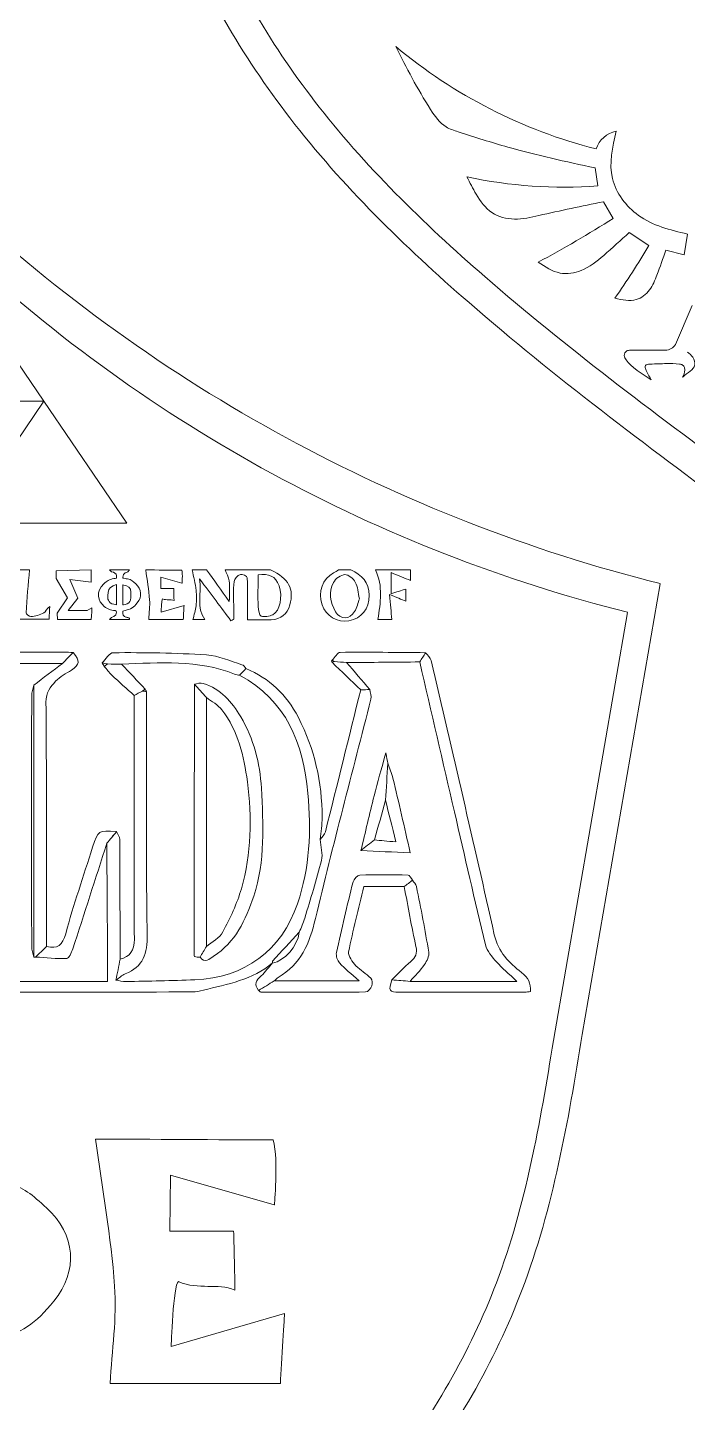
# Model space of a CAD drawing. Header units: inches. Extents: x 0 to 12, y 0 to 12.
# Drawn here: x 2.909 to 3.693, y 7.548 to 9.18 of the extents above; entities that cross this region are included whole.
import ezdxf

# ---------------------------------------------------------------- set-up
doc = ezdxf.new("R2010")
doc.units = ezdxf.units.IN
doc.header["$MEASUREMENT"] = 0

msp = doc.modelspace()

# ---------------------------------------------------------------- linework, layer by layer
at = {"color": 5, "lineweight": 0}
for p, q in [((3.5863, 8.9922), (3.5831, 9.0135)), ((3.6045, 8.9536), (3.5927, 8.9734)), ((3.6466, 8.9216), (3.6234, 8.9369)), ((3.6925, 8.935), (3.6887, 8.9103)), ((3.6887, 8.9103), (3.667, 8.916)), ((2.9289, 8.7365), (2.8304, 8.8813)), ((3.6784, 8.8038), (3.6983, 8.8502)), ((3.6246, 8.7971), (3.6663, 8.7971)), ((2.732, 8.7365), (2.9289, 8.7365)), ((2.9289, 8.7365), (2.8304, 8.5918)), ((3.0273, 8.5918), (2.9289, 8.7365)), ((2.8304, 8.5918), (3.0273, 8.5918)), ((3.5335, 7.9777), (3.6214, 8.486))]:
    msp.add_line(p, q, dxfattribs=at)
at = {"color": 250, "lineweight": 0}
msp.add_line((3.5677, 7.9849), (3.6602, 8.52), dxfattribs=at)
at = {"color": 5, "lineweight": 0}
for centre, radius, start, end in [((3.7336, 9.6212), 0.604, 230.1334, 255.6659), ((3.6145, 9.0256), 0.0322, 101.4674, 161.1937), ((3.5461, 9.5413), 0.5506, 257.9267, 274.1924), ((2.813, 10.2081), 1.4833, 298.2597, 302.2494), ((4.0626, 10.2391), 1.8077, 227.0707, 255.8739), ((2.9869, 9.3008), 0.7609, 324.5017, 330.1066), ((3.6661, 8.8118), 0.0146, 271.0459, 327.1361)]:
    msp.add_arc(centre, radius, start, end, dxfattribs=at)
at = {"color": 250, "lineweight": 0}
msp.add_arc((4.1246, 10.3654), 1.9029, 227.0707, 255.8739, dxfattribs=at)
for points in [[(3.7515, 8.6041), (3.6433, 8.6846), (3.4535, 8.8259), (3.2165, 9.0568), (3.0629, 9.3193), (3.029, 9.5139), (3.0123, 9.6169)], [(2.8286, 6.9721), (2.9367, 7.0526), (3.1266, 7.1938), (3.3636, 7.4248), (3.5172, 7.6873), (3.551, 7.8819), (3.5677, 7.9849)]]:
    msp.add_open_spline(points, degree=3, knots=[0, 0, 0, 0, 0.0808468, 0.1419248, 0.197496, 0.2597021, 0.2597021, 0.2597021, 0.2597021], dxfattribs=at)
at = {"color": 5, "lineweight": 0}
for points, knots in [([(3.7542, 8.6475), (3.6515, 8.724), (3.4711, 8.8582), (3.246, 9.0776), (3.1001, 9.327), (3.0679, 9.5118), (3.052, 9.6097)], [0, 0, 0, 0, 0.0808468, 0.1419248, 0.197496, 0.2597021, 0.2597021, 0.2597021, 0.2597021]), ([(3.5831, 9.0135), (3.5483, 9.021), (3.4933, 9.033), (3.4355, 9.0515), (3.4015, 9.0625), (3.3759, 9.0994), (3.3591, 9.1325), (3.3464, 9.1576)], [0, 0, 0, 0, 0.02753964, 0.04351363, 0.0474821, 0.05463243, 0.07669562, 0.07669562, 0.07669562, 0.07669562]), ([(3.6925, 8.935), (3.6719, 8.9399), (3.6337, 8.9491), (3.5949, 9.0007), (3.6036, 9.038), (3.6081, 9.0572)], [0, 0, 0, 0, 0.01607831, 0.02987121, 0.04449574, 0.04449574, 0.04449574, 0.04449574]), ([(3.5927, 8.9734), (3.5672, 8.9681), (3.5322, 8.9608), (3.488, 8.9505), (3.4582, 8.9579), (3.4421, 8.9806), (3.4344, 8.996), (3.4309, 9.0029)], [0, 0, 0, 0, 0.02023305, 0.02779216, 0.03497388, 0.04239776, 0.04841567, 0.04841567, 0.04841567, 0.04841567]), ([(3.6234, 8.9369), (3.6134, 8.9278), (3.5956, 8.9113), (3.5699, 8.8902), (3.5392, 8.8857), (3.5236, 8.8961), (3.5153, 8.9016)], [0, 0, 0, 0, 0.01052872, 0.01884852, 0.02537562, 0.03288337, 0.03288337, 0.03288337, 0.03288337]), ([(3.667, 8.916), (3.6635, 8.9061), (3.6579, 8.89), (3.6491, 8.868), (3.6306, 8.8531), (3.6151, 8.8569), (3.6064, 8.859)], [0, 0, 0, 0, 0.00813648, 0.01321573, 0.01827977, 0.02485473, 0.02485473, 0.02485473, 0.02485473]), ([(3.6495, 8.7619), (3.643, 8.766), (3.6322, 8.7729), (3.6215, 8.7826), (3.6164, 8.7907), (3.6196, 8.7969), (3.6232, 8.7971), (3.6246, 8.7971)], [0, 0, 0, 0, 0.00596177, 0.00986587, 0.01130521, 0.01296865, 0.01403095, 0.01403095, 0.01403095, 0.01403095]), ([(3.6495, 8.7619), (3.6477, 8.7651), (3.6451, 8.7694), (3.6425, 8.7749), (3.6418, 8.7803), (3.654, 8.7808), (3.6658, 8.7813), (3.679, 8.7814), (3.687, 8.7801), (3.6907, 8.7742), (3.6887, 8.7688), (3.6867, 8.7653)], [0, 0, 0, 0, 0.00278599, 0.00388366, 0.00486863, 0.00626844, 0.01134116, 0.01538852, 0.01640716, 0.01732059, 0.0203083, 0.0203083, 0.0203083, 0.0203083]), ([(3.6926, 8.7949), (3.6949, 8.7931), (3.6996, 8.7893), (3.7041, 8.7753), (3.6922, 8.7701), (3.6869, 8.7654), (3.6867, 8.7653)], [0, 0, 0, 0, 0.002263082, 0.004672888, 0.009805081, 0.009973743, 0.009973743, 0.009973743, 0.009973743]), ([(2.9637, 8.4383), (2.9595, 8.434), (2.9552, 8.4297), (2.951, 8.4254), (2.9069, 8.4254), (2.8629, 8.4254), (2.8188, 8.4254), (2.8135, 8.439), (2.8079, 8.4296), (2.8024, 8.4255), (2.8014, 8.4255), (2.8005, 8.4254), (2.7995, 8.4254), (2.7335, 8.4254), (2.6675, 8.4254), (2.6016, 8.4254), (2.6006, 8.4254), (2.5996, 8.4254), (2.5986, 8.4254), (2.5957, 8.4266), (2.5928, 8.4278), (2.5891, 8.4294), (2.5913, 8.4328), (2.5933, 8.4357), (2.5952, 8.4387), (2.7144, 8.4387), (2.8336, 8.4387), (2.9527, 8.4387), (2.9564, 8.4387), (2.9601, 8.4384), (2.9637, 8.4383)], [0, 0, 0, 0, 1, 1, 1, 2, 2, 2, 3, 3, 3, 4, 4, 4, 5, 5, 5, 6, 6, 6, 7, 7, 7, 8, 8, 8, 9, 9, 9, 10, 10, 10, 10]), ([(2.9637, 8.4383), (2.9719, 8.4284), (2.9714, 8.4241), (2.9616, 8.4175), (2.9552, 8.4133), (2.9481, 8.4096), (2.9428, 8.4042), (2.9365, 8.3975), (2.9312, 8.3909), (2.9313, 8.3794), (2.9322, 8.2827), (2.9319, 8.186), (2.932, 8.0893), (2.9276, 8.0852), (2.9233, 8.0811), (2.9189, 8.0769), (2.9183, 8.0769), (2.9176, 8.0769), (2.917, 8.0769), (2.917, 8.1845), (2.917, 8.2921), (2.917, 8.3997), (2.9283, 8.4082), (2.9396, 8.4168), (2.951, 8.4254), (2.9552, 8.4297), (2.9595, 8.434), (2.9637, 8.4383)], [0, 0, 0, 0, 1, 1, 1, 2, 2, 2, 3, 3, 3, 4, 4, 4, 5, 5, 5, 6, 6, 6, 7, 7, 7, 8, 8, 8, 9, 9, 9, 9]), ([(3.1686, 8.4194), (3.1661, 8.4167), (3.1636, 8.414), (3.1611, 8.4113), (3.1591, 8.4117), (3.1571, 8.4119), (3.1552, 8.4127), (3.1116, 8.43), (3.0662, 8.4262), (3.021, 8.4245), (3.0154, 8.4246), (3.0099, 8.4247), (3.0044, 8.4247), (3.0023, 8.4251), (3.0001, 8.4255), (2.9979, 8.4259), (3.0023, 8.4302), (3.0067, 8.4381), (3.0111, 8.4381), (3.048, 8.4383), (3.085, 8.4379), (3.1219, 8.4355), (3.1361, 8.4346), (3.15, 8.4281), (3.1639, 8.4238), (3.1658, 8.4233), (3.1671, 8.4209), (3.1686, 8.4194)], [0, 0, 0, 0, 1, 1, 1, 2, 2, 2, 3, 3, 3, 4, 4, 4, 5, 5, 5, 6, 6, 6, 7, 7, 7, 8, 8, 8, 9, 9, 9, 9]), ([(3.3818, 8.4381), (3.3795, 8.4344), (3.3772, 8.4308), (3.3749, 8.4271), (3.346, 8.4269), (3.317, 8.4266), (3.2881, 8.4264), (3.2832, 8.4268), (3.2783, 8.4273), (3.2734, 8.4277), (3.2725, 8.4281), (3.2716, 8.4286), (3.2707, 8.429), (3.274, 8.4323), (3.2773, 8.4384), (3.2806, 8.4385), (3.3143, 8.4389), (3.3481, 8.4384), (3.3818, 8.4381)], [0, 0, 0, 0, 1, 1, 1, 2, 2, 2, 3, 3, 3, 4, 4, 4, 5, 5, 5, 6, 6, 6, 6]), ([(3.3818, 8.4381), (3.384, 8.435), (3.3875, 8.4322), (3.3883, 8.4288), (3.4136, 8.3204), (3.4391, 8.212), (3.4633, 8.1034), (3.4679, 8.0828), (3.481, 8.07), (3.4955, 8.0586), (3.5038, 8.0521), (3.5068, 8.046), (3.5061, 8.0359), (3.504, 8.0357), (3.5017, 8.0351), (3.4995, 8.0351), (3.4499, 8.0351), (3.4002, 8.0351), (3.3506, 8.0351), (3.3385, 8.0351), (3.3375, 8.0369), (3.3417, 8.0497), (3.349, 8.0491), (3.3562, 8.0486), (3.3634, 8.048), (3.4047, 8.048), (3.4459, 8.048), (3.4901, 8.048), (3.4804, 8.0571), (3.4725, 8.0635), (3.466, 8.071), (3.4606, 8.0771), (3.4547, 8.084), (3.4529, 8.0915), (3.44, 8.1439), (3.4282, 8.1966), (3.416, 8.2492), (3.4023, 8.3085), (3.3886, 8.3678), (3.3749, 8.4271), (3.3772, 8.4308), (3.3795, 8.4344), (3.3818, 8.4381)], [0, 0, 0, 0, 1, 1, 1, 2, 2, 2, 3, 3, 3, 4, 4, 4, 5, 5, 5, 6, 6, 6, 7, 7, 7, 8, 8, 8, 9, 9, 9, 10, 10, 10, 11, 11, 11, 12, 12, 12, 13, 13, 13, 14, 14, 14, 14]), ([(2.9189, 8.0769), (2.9313, 8.0761), (2.9437, 8.0746), (2.956, 8.0751), (2.9586, 8.0752), (2.9617, 8.0822), (2.9631, 8.0865), (2.9768, 8.1282), (2.9901, 8.1701), (3.0035, 8.2119), (3.0038, 8.1679), (3.0041, 8.124), (3.0044, 8.08), (3.0045, 8.0699), (3.0044, 8.0598), (3.0044, 8.0479), (2.9417, 8.0479), (2.88, 8.0479), (2.8183, 8.0479), (2.8272, 8.0558), (2.8356, 8.0644), (2.8452, 8.0715), (2.8524, 8.0768), (2.8555, 8.0822), (2.8555, 8.0915), (2.8551, 8.1902), (2.8553, 8.2889), (2.8552, 8.3876), (2.8552, 8.3915), (2.8541, 8.3954), (2.8535, 8.3993), (2.842, 8.408), (2.8304, 8.4167), (2.8188, 8.4254), (2.8629, 8.4254), (2.9069, 8.4254), (2.951, 8.4254), (2.9396, 8.4168), (2.9283, 8.4082), (2.917, 8.3997), (2.9161, 8.3955), (2.9144, 8.3913), (2.9144, 8.3871), (2.9142, 8.2879), (2.9142, 8.1886), (2.9144, 8.0894), (2.9144, 8.0852), (2.9161, 8.081), (2.917, 8.0769), (2.9176, 8.0769), (2.9183, 8.0769), (2.9189, 8.0769)], [0, 0, 0, 0, 1, 1, 1, 2, 2, 2, 3, 3, 3, 4, 4, 4, 5, 5, 5, 6, 6, 6, 7, 7, 7, 8, 8, 8, 9, 9, 9, 10, 10, 10, 11, 11, 11, 12, 12, 12, 13, 13, 13, 14, 14, 14, 15, 15, 15, 16, 16, 16, 17, 17, 17, 17]), ([(3.0044, 8.4247), (3.0031, 8.4238), (3.0018, 8.4229), (3.0005, 8.4219), (2.9996, 8.4233), (2.9988, 8.4246), (2.9979, 8.4259), (3.0001, 8.4255), (3.0023, 8.4251), (3.0044, 8.4247)], [0, 0, 0, 0, 1, 1, 1, 2, 2, 2, 3, 3, 3, 3]), ([(3.0044, 8.4247), (3.0099, 8.4247), (3.0154, 8.4246), (3.021, 8.4245), (3.0303, 8.4146), (3.0397, 8.4048), (3.0491, 8.395), (3.048, 8.3942), (3.0469, 8.3934), (3.0458, 8.3926), (3.0425, 8.3908), (3.0393, 8.389), (3.0361, 8.3873), (3.0272, 8.3953), (3.0182, 8.4032), (3.0094, 8.4114), (3.0061, 8.4146), (3.0035, 8.4184), (3.0005, 8.4219), (3.0018, 8.4229), (3.0031, 8.4238), (3.0044, 8.4247)], [0, 0, 0, 0, 1, 1, 1, 2, 2, 2, 3, 3, 3, 4, 4, 4, 5, 5, 5, 6, 6, 6, 7, 7, 7, 7]), ([(3.0491, 8.395), (3.0397, 8.4048), (3.0303, 8.4146), (3.021, 8.4245), (3.0662, 8.4262), (3.1116, 8.43), (3.1552, 8.4127), (3.1571, 8.4119), (3.1591, 8.4117), (3.1611, 8.4113), (3.2168, 8.3812), (3.2365, 8.3307), (3.2421, 8.2713), (3.2463, 8.2267), (3.2443, 8.1828), (3.2298, 8.1402), (3.211, 8.0847), (3.1666, 8.052), (3.1079, 8.0498), (3.0807, 8.0488), (3.0534, 8.0483), (3.0262, 8.0478), (3.0223, 8.0477), (3.0183, 8.0488), (3.0143, 8.0493), (3.018, 8.0518), (3.0213, 8.0552), (3.0254, 8.0568), (3.0467, 8.0656), (3.0517, 8.0809), (3.0514, 8.1036), (3.0499, 8.1997), (3.0507, 8.2958), (3.0506, 8.3919), (3.0501, 8.3929), (3.0496, 8.3939), (3.0491, 8.395)], [0, 0, 0, 0, 1, 1, 1, 2, 2, 2, 3, 3, 3, 4, 4, 4, 5, 5, 5, 6, 6, 6, 7, 7, 7, 8, 8, 8, 9, 9, 9, 10, 10, 10, 11, 11, 11, 12, 12, 12, 12]), ([(3.3157, 8.3943), (3.3065, 8.405), (3.2973, 8.4157), (3.2881, 8.4264), (3.317, 8.4266), (3.346, 8.4269), (3.3749, 8.4271), (3.3886, 8.3678), (3.4023, 8.3085), (3.416, 8.2492), (3.4282, 8.1966), (3.44, 8.1439), (3.4529, 8.0915), (3.4547, 8.084), (3.4606, 8.0771), (3.466, 8.071), (3.4725, 8.0635), (3.4804, 8.0571), (3.4901, 8.048), (3.4459, 8.048), (3.4047, 8.048), (3.3634, 8.048), (3.3692, 8.0546), (3.3755, 8.0608), (3.3805, 8.068), (3.3834, 8.0721), (3.3863, 8.0781), (3.3855, 8.0826), (3.3813, 8.1087), (3.3762, 8.1345), (3.371, 8.1604), (3.3704, 8.1632), (3.3679, 8.1656), (3.3663, 8.1682), (3.3645, 8.1703), (3.3628, 8.1742), (3.3611, 8.1742), (3.342, 8.1746), (3.3228, 8.1748), (3.3038, 8.1741), (3.3009, 8.174), (3.2965, 8.1693), (3.2957, 8.1661), (3.2887, 8.1382), (3.2821, 8.1102), (3.276, 8.0821), (3.2752, 8.0783), (3.2771, 8.0727), (3.2797, 8.0698), (3.2859, 8.063), (3.2933, 8.0573), (3.3031, 8.0485), (3.2671, 8.0485), (3.2347, 8.0485), (3.2022, 8.0485), (3.2037, 8.0499), (3.205, 8.0516), (3.2067, 8.0526), (3.2338, 8.0681), (3.2441, 8.0931), (3.251, 8.1225), (3.2718, 8.2097), (3.2949, 8.2962), (3.3169, 8.3831), (3.3177, 8.3865), (3.3161, 8.3906), (3.3157, 8.3943)], [0, 0, 0, 0, 1, 1, 1, 2, 2, 2, 3, 3, 3, 4, 4, 4, 5, 5, 5, 6, 6, 6, 7, 7, 7, 8, 8, 8, 9, 9, 9, 10, 10, 10, 11, 11, 11, 12, 12, 12, 13, 13, 13, 14, 14, 14, 15, 15, 15, 16, 16, 16, 17, 17, 17, 18, 18, 18, 19, 19, 19, 20, 20, 20, 21, 21, 21, 22, 22, 22, 22]), ([(3.2734, 8.4277), (3.2725, 8.4273), (3.2717, 8.427), (3.2708, 8.4267), (3.2706, 8.4272), (3.2704, 8.4277), (3.2703, 8.4282), (3.2703, 8.4285), (3.2706, 8.4288), (3.2707, 8.429), (3.2716, 8.4286), (3.2725, 8.4281), (3.2734, 8.4277)], [0, 0, 0, 0, 1, 1, 1, 2, 2, 2, 3, 3, 3, 4, 4, 4, 4]), ([(3.2734, 8.4277), (3.2783, 8.4273), (3.2832, 8.4268), (3.2881, 8.4264), (3.2973, 8.4157), (3.3065, 8.405), (3.3157, 8.3943), (3.3121, 8.3942), (3.3085, 8.3942), (3.3048, 8.3941), (3.2935, 8.4049), (3.2821, 8.4158), (3.2708, 8.4267), (3.2717, 8.427), (3.2725, 8.4273), (3.2734, 8.4277)], [0, 0, 0, 0, 1, 1, 1, 2, 2, 2, 3, 3, 3, 4, 4, 4, 5, 5, 5, 5]), ([(3.1686, 8.4194), (3.1964, 8.4075), (3.2166, 8.3886), (3.2308, 8.3612), (3.2501, 8.3237), (3.259, 8.2844), (3.259, 8.2427), (3.259, 8.234), (3.2576, 8.2252), (3.2568, 8.2165), (3.2574, 8.2082), (3.2601, 8.1993), (3.2582, 8.1916), (3.2526, 8.1685), (3.2452, 8.1458), (3.2384, 8.1231), (3.2366, 8.1173), (3.2341, 8.1118), (3.2319, 8.1062), (3.2213, 8.0948), (3.2107, 8.0835), (3.2002, 8.072), (3.1998, 8.0716), (3.2001, 8.0705), (3.2, 8.0697), (3.2, 8.0697), (3.2001, 8.0699), (3.2001, 8.0699), (3.1766, 8.0495), (3.1466, 8.045), (3.1181, 8.0374), (3.1096, 8.0351), (3.1003, 8.0354), (3.0914, 8.0354), (2.9371, 8.0352), (2.7828, 8.0351), (2.6285, 8.0356), (2.6166, 8.0356), (2.612, 8.0312), (2.609, 8.0205), (2.602, 7.9957), (2.5936, 7.9712), (2.5865, 7.9465), (2.584, 7.9379), (2.5804, 7.9344), (2.5707, 7.9345), (2.4478, 7.9347), (2.3248, 7.9346), (2.2019, 7.9341), (2.1902, 7.9341), (2.1859, 7.9389), (2.1857, 7.9495), (2.1911, 7.949), (2.1965, 7.9486), (2.2019, 7.9481), (2.2072, 7.9479), (2.2125, 7.9474), (2.2177, 7.9474), (2.3068, 7.9474), (2.3958, 7.9474), (2.4848, 7.9474), (2.5096, 7.9474), (2.5344, 7.9471), (2.5592, 7.9476), (2.5632, 7.9477), (2.5697, 7.9502), (2.5708, 7.9531), (2.5817, 7.9841), (2.5918, 8.0153), (2.6022, 8.0465), (2.607, 8.0469), (2.6118, 8.0477), (2.6166, 8.0477), (2.6744, 8.0478), (2.7322, 8.0478), (2.7899, 8.0478), (2.7943, 8.0478), (2.7986, 8.0482), (2.8039, 8.0484), (2.8039, 8.0671), (2.804, 8.0845), (2.8039, 8.1019), (2.8036, 8.1385), (2.8032, 8.1751), (2.8029, 8.2116), (2.8067, 8.2156), (2.8105, 8.2195), (2.8143, 8.2234), (2.8155, 8.2203), (2.8179, 8.2172), (2.8179, 8.2141), (2.8182, 8.166), (2.8182, 8.118), (2.8183, 8.0699), (2.8171, 8.0644), (2.8155, 8.0589), (2.8149, 8.0533), (2.8147, 8.0516), (2.8171, 8.0497), (2.8183, 8.0479), (2.88, 8.0479), (2.9417, 8.0479), (3.0044, 8.0479), (3.0044, 8.0598), (3.0045, 8.0699), (3.0044, 8.08), (3.0041, 8.124), (3.0038, 8.1679), (3.0035, 8.2119), (3.0074, 8.2165), (3.0113, 8.2211), (3.0152, 8.2258), (3.0165, 8.2227), (3.0188, 8.2196), (3.0188, 8.2165), (3.0191, 8.169), (3.0192, 8.1216), (3.0193, 8.0742), (3.0176, 8.0659), (3.016, 8.0576), (3.0143, 8.0493), (3.0183, 8.0488), (3.0223, 8.0477), (3.0262, 8.0478), (3.0534, 8.0483), (3.0807, 8.0488), (3.1079, 8.0498), (3.1666, 8.052), (3.211, 8.0847), (3.2298, 8.1402), (3.2443, 8.1828), (3.2463, 8.2267), (3.2421, 8.2713), (3.2365, 8.3307), (3.2168, 8.3812), (3.1611, 8.4113), (3.1636, 8.414), (3.1661, 8.4167), (3.1686, 8.4194)], [0, 0, 0, 0, 1, 1, 1, 2, 2, 2, 3, 3, 3, 4, 4, 4, 5, 5, 5, 6, 6, 6, 7, 7, 7, 8, 8, 8, 9, 9, 9, 10, 10, 10, 11, 11, 11, 12, 12, 12, 13, 13, 13, 14, 14, 14, 15, 15, 15, 16, 16, 16, 17, 17, 17, 18, 18, 18, 19, 19, 19, 20, 20, 20, 21, 21, 21, 22, 22, 22, 23, 23, 23, 24, 24, 24, 25, 25, 25, 26, 26, 26, 27, 27, 27, 28, 28, 28, 29, 29, 29, 30, 30, 30, 31, 31, 31, 32, 32, 32, 33, 33, 33, 34, 34, 34, 35, 35, 35, 36, 36, 36, 37, 37, 37, 38, 38, 38, 39, 39, 39, 40, 40, 40, 41, 41, 41, 42, 42, 42, 43, 43, 43, 44, 44, 44, 45, 45, 45, 46, 46, 46, 46]), ([(2.917, 8.0769), (2.9161, 8.081), (2.9144, 8.0852), (2.9144, 8.0894), (2.9142, 8.1886), (2.9142, 8.2879), (2.9144, 8.3871), (2.9144, 8.3913), (2.9161, 8.3955), (2.917, 8.3997), (2.917, 8.2921), (2.917, 8.1845), (2.917, 8.0769)], [0, 0, 0, 0, 1, 1, 1, 2, 2, 2, 3, 3, 3, 4, 4, 4, 4]), ([(3.0143, 8.0493), (3.016, 8.0576), (3.0176, 8.0659), (3.0193, 8.0742), (3.0311, 8.0777), (3.0363, 8.0844), (3.0362, 8.098), (3.0357, 8.1944), (3.036, 8.2908), (3.0361, 8.3873), (3.0393, 8.389), (3.0425, 8.3908), (3.0458, 8.3926), (3.0474, 8.3924), (3.049, 8.3921), (3.0506, 8.3919), (3.0507, 8.2958), (3.0499, 8.1997), (3.0514, 8.1036), (3.0517, 8.0809), (3.0467, 8.0656), (3.0254, 8.0568), (3.0213, 8.0552), (3.018, 8.0518), (3.0143, 8.0493)], [0, 0, 0, 0, 1, 1, 1, 2, 2, 2, 3, 3, 3, 4, 4, 4, 5, 5, 5, 6, 6, 6, 7, 7, 7, 8, 8, 8, 8]), ([(3.0491, 8.395), (3.0496, 8.3939), (3.0501, 8.3929), (3.0506, 8.3919), (3.049, 8.3921), (3.0474, 8.3924), (3.0458, 8.3926), (3.0469, 8.3934), (3.048, 8.3942), (3.0491, 8.395)], [0, 0, 0, 0, 1, 1, 1, 2, 2, 2, 3, 3, 3, 3]), ([(3.1141, 8.0767), (3.1198, 8.0689), (3.1254, 8.0748), (3.1299, 8.0777), (3.1563, 8.0943), (3.1684, 8.1209), (3.1778, 8.1491), (3.1917, 8.191), (3.1892, 8.2343), (3.1869, 8.2773), (3.1854, 8.3069), (3.1779, 8.336), (3.1624, 8.3621), (3.1517, 8.3799), (3.1386, 8.3952), (3.1179, 8.4017), (3.1148, 8.4027), (3.1109, 8.4012), (3.1074, 8.4008), (3.1074, 8.295), (3.1073, 8.1893), (3.1072, 8.0835), (3.1072, 8.0815), (3.1066, 8.0784), (3.1076, 8.0776), (3.1092, 8.0765), (3.1119, 8.0769), (3.1141, 8.0767)], [0, 0, 0, 0, 1, 1, 1, 2, 2, 2, 3, 3, 3, 4, 4, 4, 5, 5, 5, 6, 6, 6, 7, 7, 7, 8, 8, 8, 9, 9, 9, 9]), ([(3.1217, 8.0892), (3.1192, 8.085), (3.1167, 8.0809), (3.1141, 8.0767), (3.1119, 8.0769), (3.1092, 8.0765), (3.1076, 8.0776), (3.1066, 8.0784), (3.1072, 8.0815), (3.1072, 8.0835), (3.1073, 8.1893), (3.1074, 8.295), (3.1074, 8.4008), (3.1122, 8.3955), (3.1169, 8.3901), (3.1217, 8.3848), (3.1217, 8.2863), (3.1217, 8.1877), (3.1217, 8.0892)], [0, 0, 0, 0, 1, 1, 1, 2, 2, 2, 3, 3, 3, 4, 4, 4, 5, 5, 5, 6, 6, 6, 6]), ([(3.1074, 8.4008), (3.1109, 8.4012), (3.1148, 8.4027), (3.1179, 8.4017), (3.1386, 8.3952), (3.1517, 8.3799), (3.1624, 8.3621), (3.1779, 8.336), (3.1854, 8.3069), (3.1869, 8.2773), (3.1892, 8.2343), (3.1917, 8.191), (3.1778, 8.1491), (3.1684, 8.1209), (3.1563, 8.0943), (3.1299, 8.0777), (3.1254, 8.0748), (3.1198, 8.0689), (3.1141, 8.0767), (3.1167, 8.0809), (3.1192, 8.085), (3.1217, 8.0892), (3.1284, 8.095), (3.1373, 8.0995), (3.1412, 8.1068), (3.1499, 8.1231), (3.1581, 8.1402), (3.1632, 8.158), (3.1751, 8.1996), (3.1761, 8.2423), (3.1703, 8.285), (3.1661, 8.3153), (3.1594, 8.3452), (3.1402, 8.3703), (3.1356, 8.3763), (3.1279, 8.38), (3.1217, 8.3848), (3.1169, 8.3901), (3.1122, 8.3955), (3.1074, 8.4008)], [0, 0, 0, 0, 1, 1, 1, 2, 2, 2, 3, 3, 3, 4, 4, 4, 5, 5, 5, 6, 6, 6, 7, 7, 7, 8, 8, 8, 9, 9, 9, 10, 10, 10, 11, 11, 11, 12, 12, 12, 13, 13, 13, 13]), ([(3.2319, 8.1062), (3.2341, 8.1118), (3.2366, 8.1173), (3.2384, 8.1231), (3.2452, 8.1458), (3.2526, 8.1685), (3.2582, 8.1916), (3.2601, 8.1993), (3.2574, 8.2082), (3.2568, 8.2165), (3.2589, 8.2195), (3.262, 8.2222), (3.2629, 8.2255), (3.277, 8.2817), (3.2909, 8.3379), (3.3048, 8.3941), (3.3085, 8.3942), (3.3121, 8.3942), (3.3157, 8.3943), (3.3161, 8.3906), (3.3177, 8.3865), (3.3169, 8.3831), (3.2949, 8.2962), (3.2718, 8.2097), (3.251, 8.1225), (3.2441, 8.0931), (3.2338, 8.0681), (3.2067, 8.0526), (3.205, 8.0516), (3.2037, 8.0499), (3.2022, 8.0485), (3.196, 8.0447), (3.1898, 8.041), (3.1836, 8.0372), (3.1778, 8.0443), (3.1808, 8.0493), (3.1867, 8.0546), (3.1917, 8.0591), (3.1956, 8.0648), (3.2001, 8.0699), (3.2001, 8.0699), (3.2, 8.0697), (3.2, 8.0697), (3.2149, 8.0725), (3.2293, 8.0891), (3.2319, 8.1062)], [0, 0, 0, 0, 1, 1, 1, 2, 2, 2, 3, 3, 3, 4, 4, 4, 5, 5, 5, 6, 6, 6, 7, 7, 7, 8, 8, 8, 9, 9, 9, 10, 10, 10, 11, 11, 11, 12, 12, 12, 13, 13, 13, 14, 14, 14, 15, 15, 15, 15]), ([(3.337, 8.3068), (3.3364, 8.3101), (3.3357, 8.3134), (3.3346, 8.3193), (3.3295, 8.3006), (3.3248, 8.2845), (3.3207, 8.2681), (3.3152, 8.2466), (3.3103, 8.2249), (3.3051, 8.2033), (3.3242, 8.2024), (3.3433, 8.2015), (3.3636, 8.2005), (3.3565, 8.2316), (3.35, 8.2603), (3.3431, 8.289), (3.3417, 8.2951), (3.3391, 8.3009), (3.337, 8.3068)], [0, 0, 0, 0, 1, 1, 1, 2, 2, 2, 3, 3, 3, 4, 4, 4, 5, 5, 5, 6, 6, 6, 6]), ([(3.337, 8.3068), (3.3361, 8.2922), (3.3352, 8.2776), (3.3343, 8.2629), (3.3299, 8.2472), (3.3255, 8.2316), (3.321, 8.2159), (3.3157, 8.2117), (3.3104, 8.2075), (3.3051, 8.2033), (3.3103, 8.2249), (3.3152, 8.2466), (3.3207, 8.2681), (3.3248, 8.2845), (3.3295, 8.3006), (3.3346, 8.3193), (3.3357, 8.3134), (3.3364, 8.3101), (3.337, 8.3068)], [0, 0, 0, 0, 1, 1, 1, 2, 2, 2, 3, 3, 3, 4, 4, 4, 5, 5, 5, 6, 6, 6, 6]), ([(3.337, 8.3068), (3.3391, 8.3009), (3.3417, 8.2951), (3.3431, 8.289), (3.35, 8.2603), (3.3565, 8.2316), (3.3636, 8.2005), (3.3433, 8.2015), (3.3242, 8.2024), (3.3051, 8.2033), (3.3104, 8.2075), (3.3157, 8.2117), (3.321, 8.2159), (3.3287, 8.2152), (3.3363, 8.2144), (3.3465, 8.2135), (3.3419, 8.2321), (3.3381, 8.2475), (3.3343, 8.2629), (3.3352, 8.2776), (3.3361, 8.2922), (3.337, 8.3068)], [0, 0, 0, 0, 1, 1, 1, 2, 2, 2, 3, 3, 3, 4, 4, 4, 5, 5, 5, 6, 6, 6, 7, 7, 7, 7]), ([(2.9189, 8.0769), (2.9233, 8.0811), (2.9276, 8.0852), (2.932, 8.0893), (2.9451, 8.0862), (2.951, 8.0909), (2.9547, 8.1046), (2.9641, 8.1391), (2.9758, 8.173), (2.9866, 8.2071), (2.9931, 8.2276), (2.9932, 8.2275), (3.0152, 8.2257), (3.0113, 8.2211), (3.0074, 8.2165), (3.0035, 8.2119), (2.9901, 8.1701), (2.9768, 8.1282), (2.9631, 8.0865), (2.9617, 8.0822), (2.9586, 8.0752), (2.956, 8.0751), (2.9437, 8.0746), (2.9313, 8.0761), (2.9189, 8.0769)], [0, 0, 0, 0, 1, 1, 1, 2, 2, 2, 3, 3, 3, 4, 4, 4, 5, 5, 5, 6, 6, 6, 7, 7, 7, 8, 8, 8, 8]), ([(3.1836, 8.0372), (3.1898, 8.041), (3.196, 8.0447), (3.2022, 8.0485), (3.2347, 8.0485), (3.2671, 8.0485), (3.3031, 8.0485), (3.2933, 8.0573), (3.2859, 8.063), (3.2797, 8.0698), (3.2771, 8.0727), (3.2752, 8.0783), (3.276, 8.0821), (3.2821, 8.1102), (3.2887, 8.1382), (3.2957, 8.1661), (3.2965, 8.1693), (3.3009, 8.174), (3.3038, 8.1741), (3.3228, 8.1748), (3.342, 8.1746), (3.3611, 8.1742), (3.3628, 8.1742), (3.3645, 8.1703), (3.3663, 8.1682), (3.363, 8.1656), (3.3597, 8.163), (3.3564, 8.1604), (3.3406, 8.1604), (3.3248, 8.1604), (3.3085, 8.1604), (3.3022, 8.134), (3.2954, 8.1086), (3.2905, 8.0828), (3.2896, 8.078), (3.2951, 8.0711), (3.2992, 8.0666), (3.3043, 8.061), (3.3113, 8.0572), (3.3167, 8.0518), (3.3185, 8.05), (3.3191, 8.0452), (3.318, 8.0427), (3.3168, 8.0397), (3.3132, 8.0354), (3.3106, 8.0354), (3.2692, 8.035), (3.2277, 8.0351), (3.1863, 8.0352), (3.1854, 8.0352), (3.1845, 8.0365), (3.1836, 8.0372)], [0, 0, 0, 0, 1, 1, 1, 2, 2, 2, 3, 3, 3, 4, 4, 4, 5, 5, 5, 6, 6, 6, 7, 7, 7, 8, 8, 8, 9, 9, 9, 10, 10, 10, 11, 11, 11, 12, 12, 12, 13, 13, 13, 14, 14, 14, 15, 15, 15, 16, 16, 16, 17, 17, 17, 17]), ([(3.3564, 8.1604), (3.3597, 8.163), (3.363, 8.1656), (3.3663, 8.1682), (3.3679, 8.1656), (3.3704, 8.1632), (3.371, 8.1604), (3.3762, 8.1345), (3.3813, 8.1087), (3.3855, 8.0826), (3.3863, 8.0781), (3.3834, 8.0721), (3.3805, 8.068), (3.3755, 8.0608), (3.3692, 8.0546), (3.3634, 8.048), (3.3562, 8.0486), (3.349, 8.0491), (3.3417, 8.0497), (3.3492, 8.057), (3.3563, 8.0647), (3.3642, 8.0715), (3.3699, 8.0765), (3.3722, 8.0813), (3.3704, 8.0893), (3.3651, 8.1129), (3.361, 8.1367), (3.3564, 8.1604)], [0, 0, 0, 0, 1, 1, 1, 2, 2, 2, 3, 3, 3, 4, 4, 4, 5, 5, 5, 6, 6, 6, 7, 7, 7, 8, 8, 8, 9, 9, 9, 9]), ([(2.8314, 7.0155), (2.9341, 7.092), (3.1144, 7.2262), (3.3396, 7.4456), (3.4855, 7.695), (3.5177, 7.8798), (3.5335, 7.9777)], [0, 0, 0, 0, 0.0808468, 0.1419248, 0.197496, 0.2597021, 0.2597021, 0.2597021, 0.2597021])]:
    msp.add_open_spline(points, degree=3, knots=knots, dxfattribs=at)
at = {"color": 1, "lineweight": 0}
for points, knots in [([(2.9118, 8.5363), (2.9103, 8.5194), (2.9087, 8.5024), (2.9077, 8.4855), (2.9076, 8.484), (2.9117, 8.4807), (2.9135, 8.4809), (2.9188, 8.4815), (2.9242, 8.4829), (2.9289, 8.4853), (2.9312, 8.4864), (2.9319, 8.4905), (2.9358, 8.4929), (2.9356, 8.4882), (2.9353, 8.4834), (2.935, 8.4779), (2.9204, 8.4779), (2.9064, 8.4779), (2.893, 8.4779), (2.8948, 8.4972), (2.8994, 8.5171), (2.8898, 8.5363), (2.8971, 8.5363), (2.9045, 8.5363), (2.9118, 8.5363)], [0, 0, 0, 0, 1, 1, 1, 2, 2, 2, 3, 3, 3, 4, 4, 4, 5, 5, 5, 6, 6, 6, 7, 7, 7, 8, 8, 8, 8]), ([(2.9598, 8.525), (2.9598, 8.525), (2.9692, 8.503), (2.9692, 8.503), (2.9692, 8.503), (2.9577, 8.4881), (2.9577, 8.4881), (2.9577, 8.4881), (2.9801, 8.4882), (2.9801, 8.4882), (2.9801, 8.4882), (2.9859, 8.4915), (2.9859, 8.4915), (2.9859, 8.4915), (2.9853, 8.4826), (2.985, 8.4776), (2.9702, 8.4776), (2.9449, 8.4776), (2.9449, 8.4776), (2.9449, 8.4776), (2.9448, 8.4852), (2.9448, 8.4852), (2.9448, 8.4852), (2.9568, 8.5032), (2.9568, 8.5032), (2.9568, 8.5032), (2.9435, 8.5261), (2.9435, 8.5261), (2.9435, 8.5261), (2.9433, 8.5354), (2.9433, 8.5354), (2.9433, 8.5354), (2.985, 8.5365), (2.985, 8.5365), (2.9851, 8.5316), (2.9851, 8.5268), (2.9851, 8.5219), (2.9851, 8.5219), (2.9598, 8.525), (2.9598, 8.525)], [0, 0, 0, 0, 1, 1, 1, 2, 2, 2, 3, 3, 3, 4, 4, 4, 5, 5, 5, 6, 6, 6, 7, 7, 7, 8, 8, 8, 9, 9, 9, 10, 10, 10, 11, 11, 11, 12, 12, 12, 13, 13, 13, 13]), ([(3.0305, 8.5364), (3.0305, 8.5364), (3.0285, 8.5339), (3.0285, 8.5339), (3.0285, 8.5339), (3.0223, 8.5331), (3.0224, 8.5278), (3.0224, 8.5274), (3.0224, 8.527), (3.0224, 8.5266), (3.0243, 8.5263), (3.0262, 8.526), (3.028, 8.5257), (3.0327, 8.5248), (3.0344, 8.5229), (3.038, 8.5197), (3.045, 8.5134), (3.0456, 8.5046), (3.0397, 8.4973), (3.0354, 8.492), (3.032, 8.4894), (3.0254, 8.4883), (3.0223, 8.4877), (3.0223, 8.4878), (3.0224, 8.4847), (3.0224, 8.4813), (3.027, 8.4801), (3.027, 8.4801), (3.027, 8.4801), (3.0279, 8.48), (3.0284, 8.48), (3.0308, 8.48), (3.0305, 8.4776), (3.0305, 8.4776), (3.0305, 8.4776), (3.0069, 8.4776), (3.0069, 8.4776), (3.0069, 8.4776), (3.0089, 8.48), (3.0089, 8.48), (3.0089, 8.48), (3.015, 8.4809), (3.015, 8.4861), (3.015, 8.4874), (3.0148, 8.4879), (3.0133, 8.488), (3.0078, 8.4886), (3.005, 8.4897), (3.0005, 8.4931), (2.9928, 8.4989), (2.9902, 8.5112), (2.9998, 8.5197), (3.0039, 8.5233), (3.0064, 8.525), (3.0118, 8.526), (3.0128, 8.5261), (3.0138, 8.5262), (3.0151, 8.5264), (3.015, 8.5281), (3.0147, 8.5315), (3.0147, 8.5315), (3.0147, 8.5315), (3.0115, 8.5338), (3.0115, 8.5338), (3.0115, 8.5338), (3.0089, 8.5339), (3.0089, 8.5339), (3.0089, 8.5339), (3.0069, 8.5364), (3.0069, 8.5364), (3.0069, 8.5364), (3.0305, 8.5364), (3.0305, 8.5364)], [0, 0, 0, 0, 1, 1, 1, 2, 2, 2, 3, 3, 3, 4, 4, 4, 5, 5, 5, 6, 6, 6, 7, 7, 7, 8, 8, 8, 9, 9, 9, 10, 10, 10, 11, 11, 11, 12, 12, 12, 13, 13, 13, 14, 14, 14, 15, 15, 15, 16, 16, 16, 17, 17, 17, 18, 18, 18, 19, 19, 19, 20, 20, 20, 21, 21, 21, 22, 22, 22, 23, 23, 23, 24, 24, 24, 24]), ([(3.0925, 8.5361), (3.0938, 8.5308), (3.0927, 8.5205), (3.0927, 8.5205), (3.0927, 8.5205), (3.0677, 8.5276), (3.0677, 8.5276), (3.0677, 8.5276), (3.0676, 8.5142), (3.0676, 8.5142), (3.0676, 8.5142), (3.0829, 8.5142), (3.0829, 8.5142), (3.0829, 8.5142), (3.0833, 8.5027), (3.0833, 8.5), (3.079, 8.5018), (3.0747, 8.4999), (3.0697, 8.502), (3.0684, 8.5013), (3.0679, 8.4864), (3.0679, 8.4864), (3.0679, 8.4864), (3.0952, 8.4943), (3.0952, 8.4943), (3.0952, 8.4943), (3.0945, 8.4825), (3.0942, 8.4775), (3.0791, 8.4775), (3.065, 8.4775), (3.0533, 8.4775), (3.0537, 8.4855), (3.0549, 8.4933), (3.0543, 8.5009), (3.0534, 8.5128), (3.0513, 8.5245), (3.0497, 8.5363), (3.0628, 8.5363), (3.0794, 8.5361), (3.0925, 8.5361)], [0, 0, 0, 0, 1, 1, 1, 2, 2, 2, 3, 3, 3, 4, 4, 4, 5, 5, 5, 6, 6, 6, 7, 7, 7, 8, 8, 8, 9, 9, 9, 10, 10, 10, 11, 11, 11, 12, 12, 12, 13, 13, 13, 13]), ([(3.1978, 8.5363), (3.2192, 8.5262), (3.2261, 8.5137), (3.2207, 8.4949), (3.2175, 8.4839), (3.2103, 8.4776), (3.1987, 8.4773), (3.1885, 8.4771), (3.1784, 8.4773), (3.1705, 8.4773), (3.1705, 8.4941), (3.1708, 8.5106), (3.1702, 8.5271), (3.1701, 8.5287), (3.1639, 8.5319), (3.1621, 8.5311), (3.1588, 8.5296), (3.1547, 8.5258), (3.1545, 8.5226), (3.1535, 8.5121), (3.1541, 8.5014), (3.1541, 8.4909), (3.1541, 8.4865), (3.1541, 8.4821), (3.1541, 8.4778), (3.153, 8.4772), (3.1519, 8.4766), (3.1507, 8.476), (3.1392, 8.4915), (3.1276, 8.507), (3.1137, 8.5256), (3.1164, 8.5075), (3.109, 8.4918), (3.1199, 8.4776), (3.1151, 8.4776), (3.1095, 8.4776), (3.1057, 8.4776), (3.107, 8.483), (3.1089, 8.4883), (3.1095, 8.4938), (3.1101, 8.4998), (3.1102, 8.5061), (3.1095, 8.5121), (3.1085, 8.5202), (3.1065, 8.5282), (3.1049, 8.5363), (3.1106, 8.5363), (3.1163, 8.5363), (3.122, 8.5363), (3.1305, 8.5244), (3.139, 8.5126), (3.1489, 8.4988), (3.1489, 8.5085), (3.1494, 8.5161), (3.1487, 8.5235), (3.1482, 8.5279), (3.1456, 8.532), (3.144, 8.5363), (3.1619, 8.5363), (3.1798, 8.5363), (3.1978, 8.5363)], [0, 0, 0, 0, 1, 1, 1, 2, 2, 2, 3, 3, 3, 4, 4, 4, 5, 5, 5, 6, 6, 6, 7, 7, 7, 8, 8, 8, 9, 9, 9, 10, 10, 10, 11, 11, 11, 12, 12, 12, 13, 13, 13, 14, 14, 14, 15, 15, 15, 16, 16, 16, 17, 17, 17, 18, 18, 18, 19, 19, 19, 20, 20, 20, 20]), ([(3.2931, 8.5363), (3.3059, 8.5303), (3.315, 8.5217), (3.315, 8.5062), (3.3149, 8.49), (3.3061, 8.4788), (3.2906, 8.476), (3.2773, 8.4735), (3.2632, 8.4819), (3.2589, 8.495), (3.2538, 8.5103), (3.2594, 8.5257), (3.2726, 8.5328), (3.2746, 8.5339), (3.2765, 8.5351), (3.2784, 8.5363), (3.2833, 8.5363), (3.2882, 8.5363), (3.2931, 8.5363)], [0, 0, 0, 0, 1, 1, 1, 2, 2, 2, 3, 3, 3, 4, 4, 4, 5, 5, 5, 6, 6, 6, 6]), ([(3.364, 8.5363), (3.364, 8.5311), (3.364, 8.5258), (3.364, 8.5238), (3.3573, 8.5265), (3.35, 8.5294), (3.3408, 8.5332), (3.3408, 8.5232), (3.3408, 8.517), (3.3408, 8.508), (3.347, 8.51), (3.3527, 8.5119), (3.3583, 8.5137), (3.3583, 8.5097), (3.3583, 8.504), (3.3583, 8.4993), (3.3532, 8.5014), (3.3475, 8.5037), (3.3391, 8.5071), (3.3401, 8.4951), (3.3409, 8.4866), (3.3416, 8.4777), (3.338, 8.4777), (3.3311, 8.4777), (3.3253, 8.4777), (3.3282, 8.4974), (3.3315, 8.517), (3.3224, 8.5363), (3.3363, 8.5363), (3.3501, 8.5363), (3.364, 8.5363)], [0, 0, 0, 0, 1, 1, 1, 2, 2, 2, 3, 3, 3, 4, 4, 4, 5, 5, 5, 6, 6, 6, 7, 7, 7, 8, 8, 8, 9, 9, 9, 10, 10, 10, 10]), ([(3.183, 8.5304), (3.183, 8.5177), (3.1827, 8.5052), (3.1831, 8.4928), (3.1833, 8.4888), (3.1844, 8.4824), (3.1867, 8.4816), (3.1907, 8.4802), (3.1965, 8.4811), (3.2004, 8.4832), (3.2092, 8.4878), (3.2123, 8.5043), (3.2079, 8.5175), (3.2039, 8.5291), (3.1956, 8.5324), (3.183, 8.5304)], [0, 0, 0, 0, 1, 1, 1, 2, 2, 2, 3, 3, 3, 4, 4, 4, 5, 5, 5, 5]), ([(3.3033, 8.5022), (3.3017, 8.5093), (3.3015, 8.5163), (3.2984, 8.5217), (3.2961, 8.5259), (3.2901, 8.531), (3.2861, 8.5308), (3.2813, 8.5306), (3.2747, 8.526), (3.2725, 8.5215), (3.2667, 8.5099), (3.2685, 8.4977), (3.275, 8.4867), (3.2809, 8.477), (3.2918, 8.4772), (3.2976, 8.4869), (3.3004, 8.4916), (3.3015, 8.4973), (3.3033, 8.5022)], [0, 0, 0, 0, 1, 1, 1, 2, 2, 2, 3, 3, 3, 4, 4, 4, 5, 5, 5, 6, 6, 6, 6]), ([(3.0149, 8.519), (3.0149, 8.519), (3.0072, 8.517), (3.0059, 8.513), (3.0046, 8.509), (3.0047, 8.5023), (3.0047, 8.5023), (3.0047, 8.5023), (3.0058, 8.499), (3.0075, 8.4973), (3.0093, 8.4956), (3.0149, 8.495), (3.0149, 8.495), (3.0149, 8.495), (3.0149, 8.519), (3.0149, 8.519)], [0, 0, 0, 0, 1, 1, 1, 2, 2, 2, 3, 3, 3, 4, 4, 4, 5, 5, 5, 5]), ([(3.0225, 8.4949), (3.0229, 8.4949), (3.0275, 8.4954), (3.0295, 8.4972), (3.0315, 8.499), (3.0319, 8.5023), (3.0319, 8.5023), (3.0319, 8.5023), (3.0322, 8.5096), (3.0315, 8.5134), (3.0307, 8.5172), (3.0225, 8.5187), (3.0225, 8.5187), (3.0225, 8.5187), (3.0225, 8.5059), (3.0225, 8.4949)], [0, 0, 0, 0, 1, 1, 1, 2, 2, 2, 3, 3, 3, 4, 4, 4, 5, 5, 5, 5])]:
    msp.add_open_spline(points, degree=3, knots=knots, dxfattribs=at)
at = {"color": 2, "lineweight": 0}
for points, knots in [([(2.895, 7.8611), (2.895, 7.8611), (2.8855, 7.8489), (2.8855, 7.8489), (2.8855, 7.8489), (2.8548, 7.8449), (2.855, 7.8188), (2.855, 7.817), (2.855, 7.8152), (2.855, 7.8127), (2.8644, 7.8113), (2.8737, 7.8101), (2.8828, 7.8084), (2.906, 7.8039), (2.9145, 7.7948), (2.9322, 7.7789), (2.9666, 7.7478), (2.9698, 7.7043), (2.9406, 7.6684), (2.9191, 7.642), (2.9025, 7.6294), (2.8697, 7.6236), (2.8549, 7.621), (2.8548, 7.6214), (2.855, 7.6062), (2.8551, 7.5892), (2.8776, 7.5832), (2.8776, 7.5832), (2.8776, 7.5832), (2.8823, 7.5831), (2.8847, 7.5831), (2.8965, 7.5831), (2.8953, 7.571), (2.8953, 7.571), (2.8953, 7.571), (2.7787, 7.571), (2.7787, 7.571), (2.7787, 7.571), (2.7884, 7.5831), (2.7884, 7.5831), (2.7884, 7.5831), (2.8184, 7.5874), (2.8187, 7.613), (2.8188, 7.6194), (2.8177, 7.6218), (2.8102, 7.6225), (2.7831, 7.6252), (2.7694, 7.6309), (2.747, 7.6477), (2.709, 7.6761), (2.6963, 7.7371), (2.7435, 7.7787), (2.764, 7.7968), (2.7763, 7.8052), (2.8028, 7.8097), (2.8077, 7.8106), (2.8126, 7.8111), (2.8189, 7.8119), (2.8184, 7.8203), (2.8171, 7.8371), (2.8171, 7.8371), (2.8171, 7.8371), (2.8012, 7.8485), (2.8012, 7.8485), (2.8012, 7.8485), (2.7885, 7.8489), (2.7885, 7.8489), (2.7885, 7.8489), (2.7784, 7.8611), (2.7784, 7.8611), (2.7784, 7.8611), (2.895, 7.8611), (2.895, 7.8611)], [0, 0, 0, 0, 1, 1, 1, 2, 2, 2, 3, 3, 3, 4, 4, 4, 5, 5, 5, 6, 6, 6, 7, 7, 7, 8, 8, 8, 9, 9, 9, 10, 10, 10, 11, 11, 11, 12, 12, 12, 13, 13, 13, 14, 14, 14, 15, 15, 15, 16, 16, 16, 17, 17, 17, 18, 18, 18, 19, 19, 19, 20, 20, 20, 21, 21, 21, 22, 22, 22, 23, 23, 23, 24, 24, 24, 24]), ([(3.2011, 7.8598), (3.2074, 7.8338), (3.2023, 7.7827), (3.2023, 7.7827), (3.2023, 7.7827), (3.0789, 7.8181), (3.0789, 7.8181), (3.0789, 7.8181), (3.0784, 7.7515), (3.0784, 7.7515), (3.0784, 7.7515), (3.154, 7.7515), (3.154, 7.7515), (3.154, 7.7515), (3.1556, 7.6951), (3.1556, 7.6815), (3.1345, 7.6904), (3.1134, 7.6812), (3.0884, 7.6916), (3.0824, 7.6879), (3.0799, 7.6146), (3.0799, 7.6146), (3.0799, 7.6146), (3.2144, 7.6536), (3.2144, 7.6536), (3.2144, 7.6536), (3.2109, 7.5953), (3.2095, 7.5708), (3.135, 7.5708), (3.0653, 7.5708), (3.0075, 7.5708), (3.0096, 7.6101), (3.0156, 7.6485), (3.0128, 7.6863), (3.0084, 7.7447), (2.9979, 7.8027), (2.99, 7.8608), (3.0544, 7.8608), (3.1367, 7.8598), (3.2011, 7.8598)], [0, 0, 0, 0, 1, 1, 1, 2, 2, 2, 3, 3, 3, 4, 4, 4, 5, 5, 5, 6, 6, 6, 7, 7, 7, 8, 8, 8, 9, 9, 9, 10, 10, 10, 11, 11, 11, 12, 12, 12, 13, 13, 13, 13])]:
    msp.add_open_spline(points, degree=3, knots=knots, dxfattribs=at)

doc.saveas('drawing.dxf')
